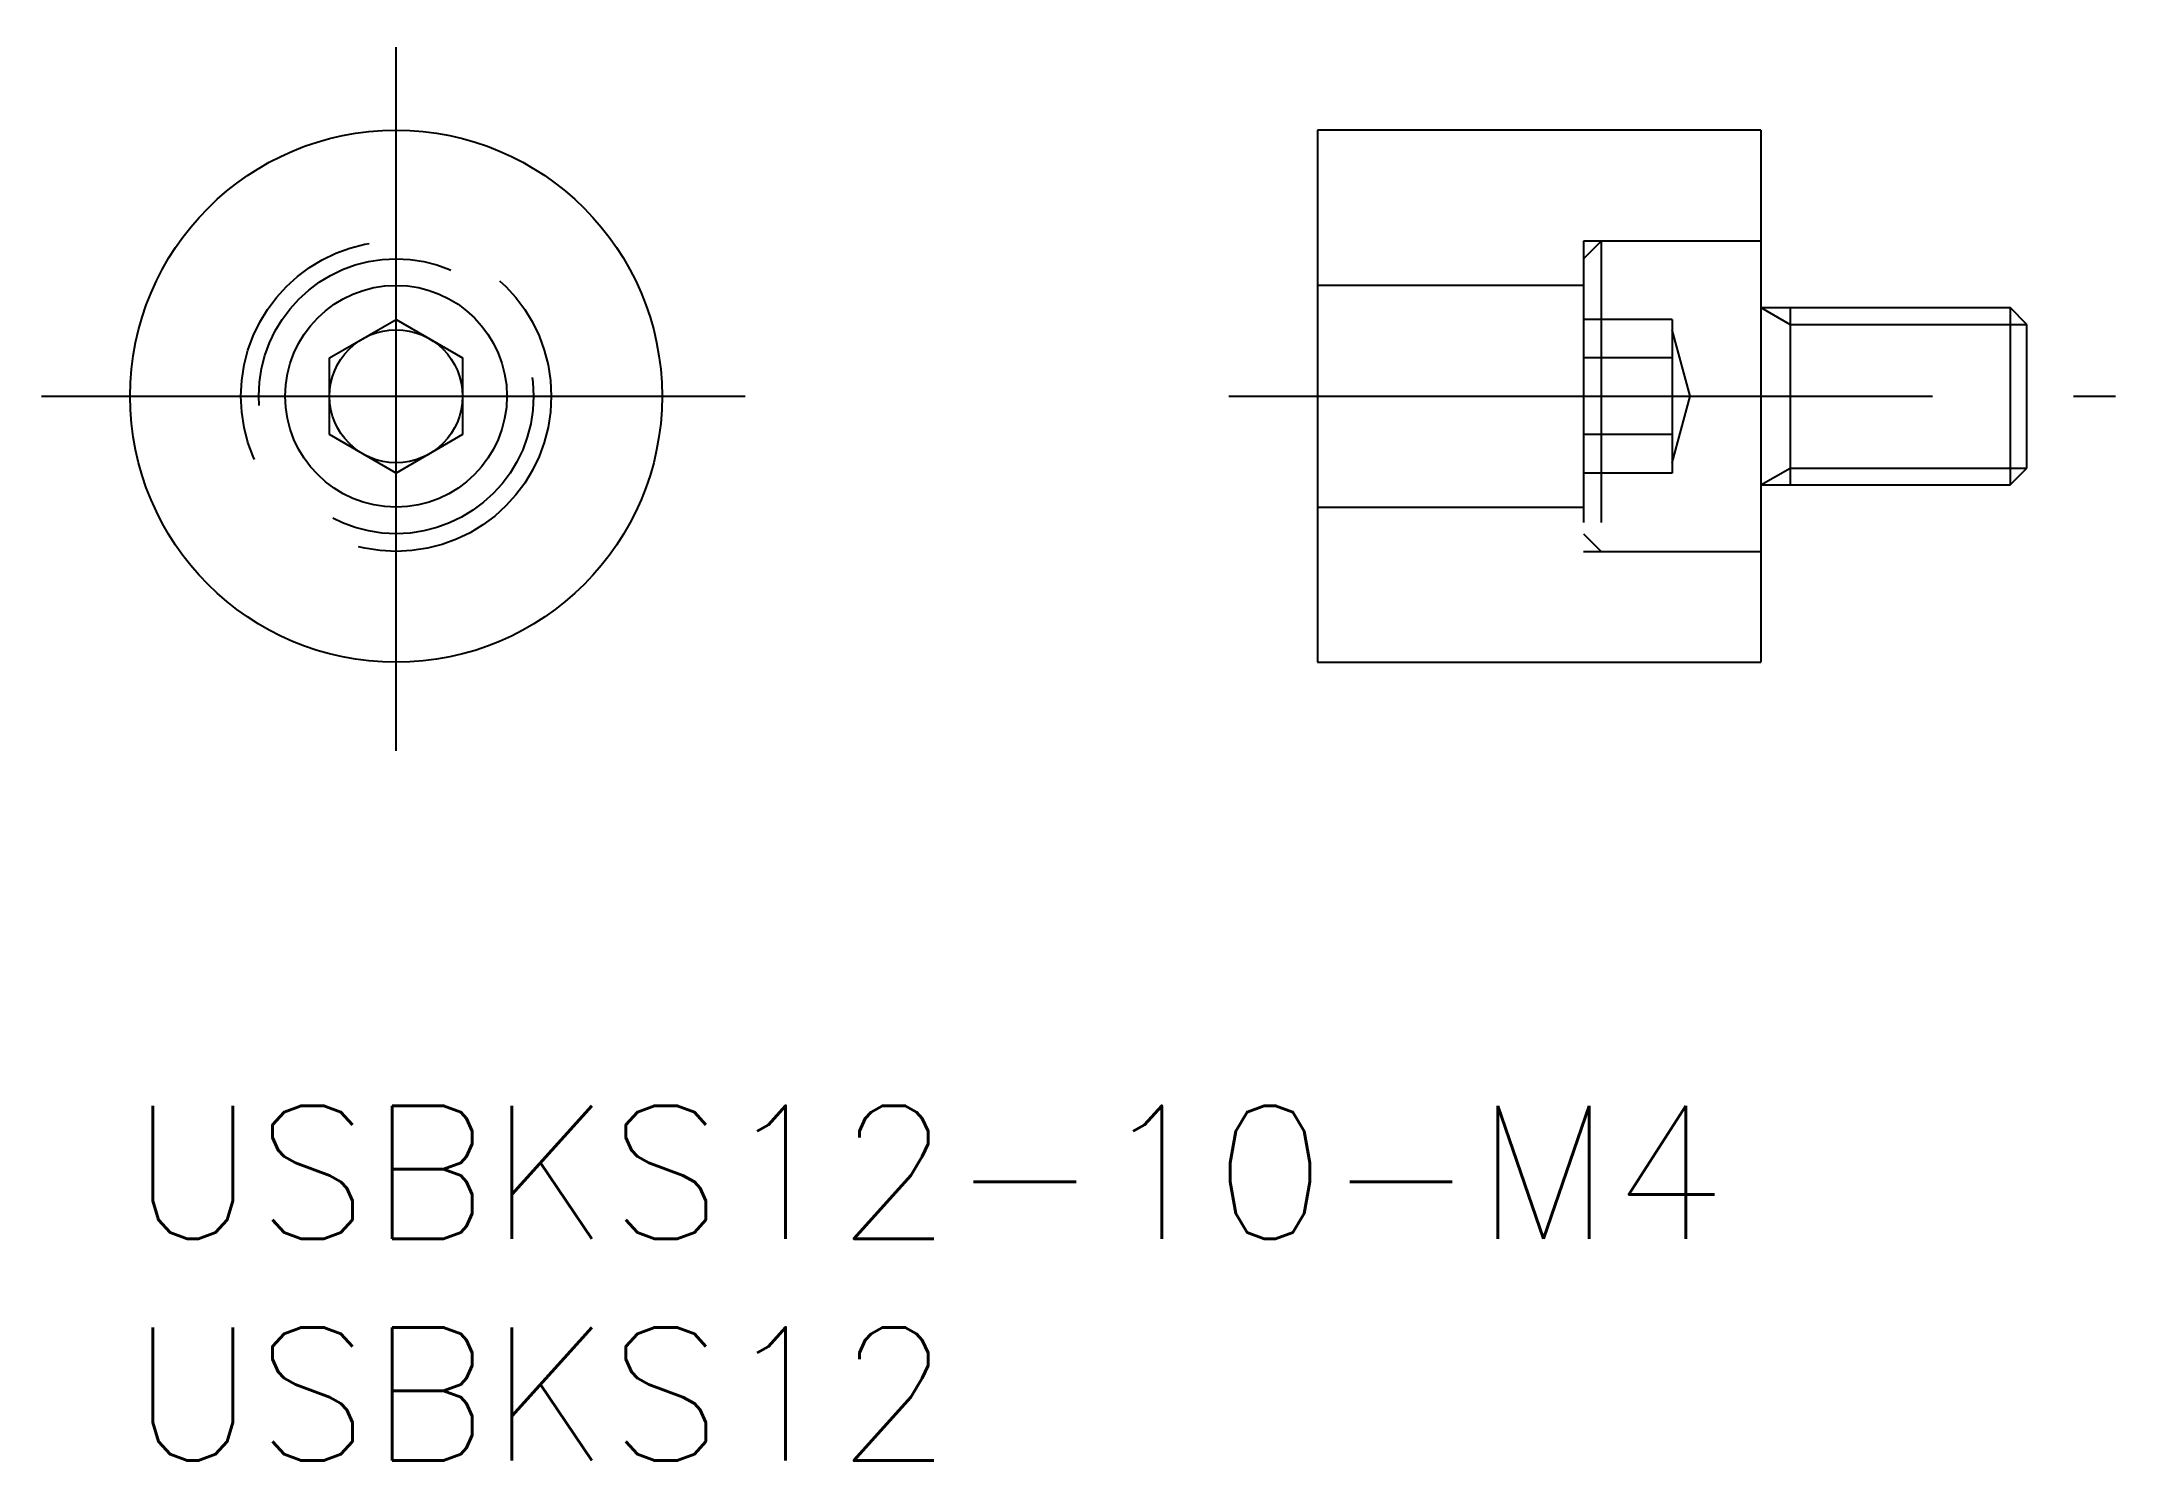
# Model space of a CAD drawing. Extents: x -2 to 44.8, y -8 to 24.
import ezdxf

# ---------------------------------------------------------------- set-up
doc = ezdxf.new("R2010")
doc.units = 0
doc.header["$LTSCALE"] = 0.5
doc.linetypes.add('CENTER', pattern=[50.8, 31.75, -6.35, 6.35, -6.35])
doc.linetypes.add('DASHED', pattern=[19.05, 12.7, -6.35])
for name, color, linetype in [('MSM_CENTER', 1, 'CENTER'), ('MSM_CONTINUOUS', 7, 'CONTINUOUS'), ('MSM_DASHED', 4, 'DASHED'), ('MSM_NARROW', 5, 'CONTINUOUS'), ('MSM_PART_NUMBER', 7, 'CONTINUOUS')]:
    doc.layers.add(name, color=color, linetype=linetype)
doc.styles.get("Standard").update_dxf_attribs({"font": 'txt.shx', "height": 1, "bigfont": 'bigfont.shx'})

# ---------------------------------------------------------------- blocks, each defined once
blk = doc.blocks.new('*U13')
at = {"layer": 'MSM_PART_NUMBER'}
blk.add_text('USBKS12-10-M4', height=3, dxfattribs=at).set_placement((0, -3))
blk = doc.blocks.new('*U14')
at = {"layer": 'MSM_PART_NUMBER'}
blk.add_text('USBKS12', height=3, dxfattribs=at).set_placement((0, -8))

msp = doc.modelspace()

# ---------------------------------------------------------------- linework, layer by layer
at = {"layer": 'MSM_CENTER'}
for p, q in [((6, 8), (6, 24)), ((-2, 16), (14, 16)), ((24.79, 16), (44.79, 16))]:
    msp.add_line(p, q, dxfattribs=at)
at = {"layer": 'MSM_CONTINUOUS'}
for p, q in [((36.79, 22), (26.79, 22)), ((26.79, 22), (26.79, 10)), ((36.79, 22), (36.79, 10)), ((36.79, 18), (42.411, 18)), ((37.447, 18), (37.447, 14)), ((42.79, 17.621), (42.411, 18)), ((42.411, 18), (42.411, 14)), ((4.5, 16.866), (6, 17.732)), ((6, 17.732), (7.5, 16.866)), ((42.79, 14.379), (42.79, 17.621)), ((4.5, 15.134), (4.5, 16.866)), ((7.5, 16.866), (7.5, 15.134)), ((6, 14.268), (4.5, 15.134)), ((7.5, 15.134), (6, 14.268)), ((42.411, 14), (42.79, 14.379)), ((36.79, 14), (42.411, 14)), ((26.79, 10), (36.79, 10))]:
    msp.add_line(p, q, dxfattribs=at)
for radius in [6, 2.5, 1.5]:
    msp.add_circle((6, 16), radius, dxfattribs=at)
at = {"layer": 'MSM_DASHED'}
for p, q in [((33.19, 19.5), (32.79, 19.1)), ((36.79, 19.5), (32.79, 19.5)), ((32.79, 19.5), (32.79, 12.5)), ((33.19, 19.5), (33.19, 12.5)), ((32.79, 18.5), (26.79, 18.5)), ((34.79, 17.732), (32.79, 17.732)), ((34.79, 17.732), (34.79, 14.268)), ((35.192, 16), (34.79, 17.5)), ((34.79, 16.866), (32.79, 16.866)), ((34.79, 14.5), (35.192, 16)), ((34.79, 15.134), (32.79, 15.134)), ((34.79, 14.268), (32.79, 14.268)), ((26.79, 13.5), (32.79, 13.5)), ((32.79, 12.9), (33.19, 12.5)), ((32.79, 12.5), (36.79, 12.5))]:
    msp.add_line(p, q, dxfattribs=at)
for radius in [3.5, 3.1]:
    msp.add_circle((6, 16), radius, dxfattribs=at)
at = {"layer": 'MSM_NARROW'}
for p, q in [((36.79, 18), (37.447, 17.621)), ((37.447, 17.621), (42.79, 17.621)), ((36.79, 14), (37.447, 14.379)), ((37.447, 14.379), (42.79, 14.379))]:
    msp.add_line(p, q, dxfattribs=at)

# ---------------------------------------------------------------- block references
at = {"layer": 'MSM_CONTINUOUS'}
for name in ['*U13', '*U14']:
    msp.add_blockref(name, (0, 0), dxfattribs=at)

doc.saveas('drawing.dxf')
